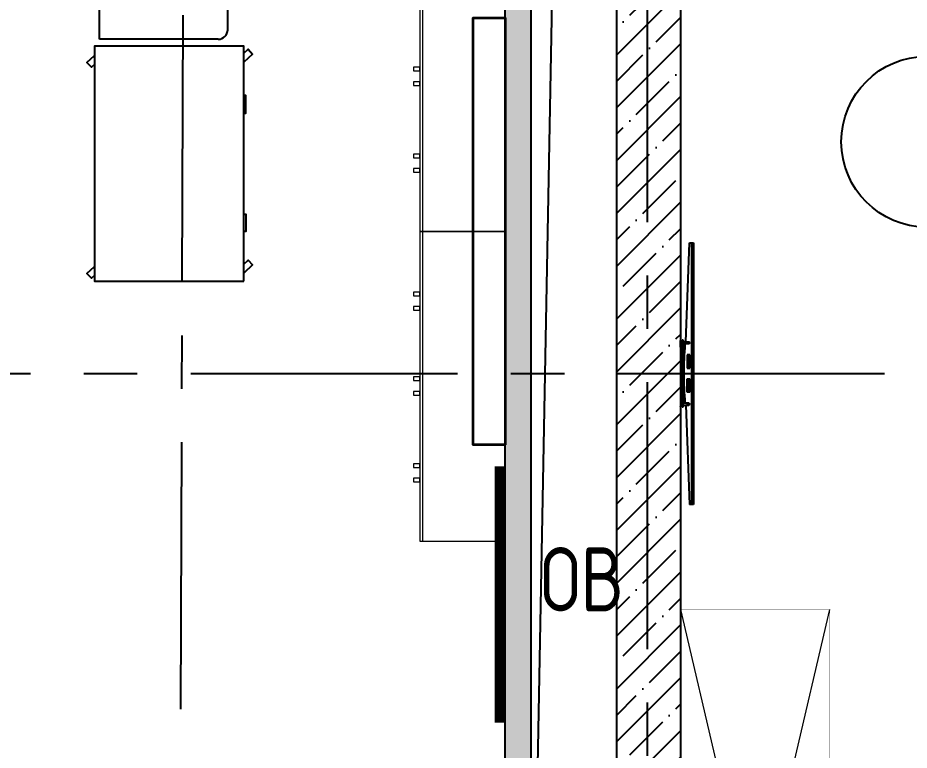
# Model space of a CAD drawing. Header units: millimetres. Extents: x -9318 to 9016603, y 0 to 838141.
# Drawn here: x 86459 to 90633, y 177329 to 180759 of the extents above; entities that cross this region are included whole.
import ezdxf
from ezdxf import colors
from ezdxf.entities.mleader import LeaderData, LeaderLine
from ezdxf.math import Vec2, Vec3

# ---------------------------------------------------------------- set-up
doc = ezdxf.new("R2010")
doc.units = ezdxf.units.MM
doc.linetypes.add('CENTER', pattern=[2, 1.25, -0.25, 0.25, -0.25])
doc.linetypes.add('HIDDEN', pattern=[6, 4, -2])
doc.layers.add('ТХ_мебель передв', color=250, linetype='Continuous', lineweight=13)
doc.layers.add('ТХ_ОСНОВНОЙ', color=103, linetype='Continuous', lineweight=25)
doc.styles.add('ICOCPEUR', font='isocpeur.ttf')
doc.styles.add('ISOCPEUR', font='isocpeur.ttf', dxfattribs={"width": 0.7})

# ---------------------------------------------------------------- blocks, each defined once
blk = doc.blocks.new('_DotSmall')
at = {"color": 8, "linetype": 'ByBlock', "const_width": 0.5}
blk.add_lwpolyline([(-0.0625, 0, 1), (0.0625, 0, 1)], format="xyb", close=True, dxfattribs=at)
blk = doc.blocks.new('стол угловой 1200х1400')
at = {"color": 8, "extrusion": (-6.20986e-05, 0.000470696, 1)}
for p, q in [((-20568.3, 33327.6, -393.6), (-20014.8, 33327.8, -393.6)), ((-20568, 32127.6, -393), (-20568.3, 33327.6, -393.6)), ((-19969.8, 32984.7, -393.4), (-19969.8, 33284.7, -393.5)), ((-19213.1, 32728, -393.2), (-19472.2, 32727.9, -393.2)), ((-19168.1, 32683, -393.2), (-19168, 32128, -392.9)), ((-19168, 32128, -392.9), (-20568, 32127.6, -393))]:
    blk.add_line(p, q, dxfattribs=at)
at = {"color": 8, "linetype": 'HIDDEN', "ltscale": 0.1}
blk.add_lwpolyline([(-20475.6, 33232.1), (-20075.6, 33232.2), (-20075.5, 32832.2), (-20475.5, 32832.1)], close=True, dxfattribs=at)
at = {"color": 8, "extrusion": (-6.20986e-05, 0.000470696, 1), "elevation": -376.6}
blk.add_lwpolyline([(-19472.3, 32728.1), (-19556.8, 32709)], dxfattribs=at)
at = {"color": 8, "extrusion": (-6.20986e-05, 0.000470696, 1)}
for centre, radius, start, end in [((-20014.8, 33283, -376.6), 45, 2.4817, 90.0151), ((-19697, 32975.5, -376.6), 272.9, 178.0222, 227.3755), ((-19635.3, 33157.4, -376.6), 455.2, 237.2104, 279.9393), ((-19213.1, 32683.2, -376.6), 45, 0.0151, 90.0151)]:
    blk.add_arc(centre, radius, start, end, dxfattribs=at)
blk = doc.blocks.new('тумба 1450х400х750')
at = {"color": 8, "lineweight": 15, "ltscale": 100}
blk.add_line((-12776, 30271.1), (-14226, 30271.1), dxfattribs=at)
for points in [[(-13948.9, 30283.1), (-13931.6, 30283.1), (-13931.6, 30313.3), (-13948.9, 30313.3)], [(-13881.3, 30283.1), (-13863.9, 30283.1), (-13863.9, 30313.3), (-13881.3, 30313.3)], [(-13541.9, 30283.1), (-13524.5, 30283.1), (-13524.5, 30313.3), (-13541.9, 30313.3)], [(-13474.2, 30283.1), (-13456.9, 30283.1), (-13456.9, 30313.3), (-13474.2, 30313.3)], [(-13145, 30283.1), (-13127.6, 30283.1), (-13127.6, 30313.3), (-13145, 30313.3)], [(-13077.3, 30283.1), (-13060, 30283.1), (-13060, 30313.3), (-13077.3, 30313.3)], [(-12776, 29883.1), (-12776, 30283.1), (-14226, 30283.1), (-14226, 29883.1)]]:
    blk.add_lwpolyline(points, close=True, dxfattribs=at)
blk = doc.blocks.new('стол игровой 1100х700')
at = {"color": 8}
for points in [[(-13200.3, -57970.8), (-13213, -57957.3), (-13190.7, -57936.2), (-13158, -57970.8)], [(-12212, -57970.8), (-12224.8, -57957.3), (-12202.5, -57936.2), (-12169.8, -57970.8)], [(-13226.6, -58632.2), (-13228.2, -58630.5), (-13226.6, -58628.9)], [(-13147.9, -58670.8), (-13129.2, -58690.6), (-13151.5, -58711.7), (-13190.1, -58670.8)], [(-12913.3, -58670.8), (-12913.3, -58679.8), (-12995.1, -58679.8), (-12995.1, -58670.8)], [(-12439.8, -58670.8), (-12439.8, -58679.8), (-12358, -58679.8), (-12358, -58670.8)], [(-12159.6, -58670.8), (-12141, -58690.6), (-12163.3, -58711.7), (-12201.9, -58670.8)]]:
    blk.add_lwpolyline(points, dxfattribs=at)
blk.add_lwpolyline([(-13226.6, -58670.8), (-12126.6, -58670.8), (-12126.6, -57970.8), (-13226.6, -57970.8)], close=True, dxfattribs=at)
blk = doc.blocks.new('шк. информатор')
at = {"layer": 'ТХ_ОСНОВНОЙ', "color": 8}
for p, q in [((13544.5, 20288.8), (13561.3, 20753.3)), ((13561.3, 20753.3), (13581.4, 20753.2)), ((13571.4, 20753.3), (13571.4, 19527.5)), ((13581.4, 20753.2), (13581.4, 19527.5)), ((13524.2, 20296.5), (13519.7, 20296.5)), ((13519.7, 20296.5), (13519.7, 19984.4)), ((13524.2, 20284.3), (13524.2, 20296.5)), ((13532.5, 20296.5), (13528, 20296.5)), ((13528, 20284.3), (13528, 20296.5)), ((13532.5, 19984.4), (13532.5, 20296.5)), ((13532.5, 20288.8), (13556.5, 20288.8)), ((13556.5, 20278.8), (13532.5, 20278.8)), ((13551.2, 20227.4), (13551.2, 20164.8)), ((13563.7, 20227.4), (13551.2, 20227.4)), ((13553.7, 20227.4), (13553.7, 20164.8)), ((13556.2, 20227.4), (13556.2, 20164.8)), ((13558.7, 20227.4), (13558.7, 20164.8)), ((13561.2, 20227.4), (13561.2, 20164.8)), ((13563.7, 20227.4), (13563.7, 20164.8)), ((13551.2, 20164.8), (13563.7, 20164.8)), ((13551.2, 20053.5), (13551.2, 20116.1)), ((13551.2, 20116.1), (13563.7, 20116.1)), ((13553.7, 20053.5), (13553.7, 20116.1)), ((13556.2, 20053.5), (13556.2, 20116.1)), ((13558.7, 20053.5), (13558.7, 20116.1)), ((13561.2, 20053.5), (13561.2, 20116.1)), ((13563.7, 20053.5), (13563.7, 20116.1)), ((13563.7, 20053.5), (13551.2, 20053.5)), ((13556.5, 20002.1), (13532.5, 20002.1)), ((13519.7, 19984.4), (13524.2, 19984.4)), ((13524.2, 19984.4), (13519.7, 19984.4)), ((13528, 19996.6), (13528, 19984.4)), ((13528, 19984.4), (13532.5, 19984.4)), ((13532.5, 19984.4), (13528, 19984.4)), ((13532.5, 19992.1), (13556.5, 19992.1)), ((13532.5, 19992.1), (13556.5, 19992.1)), ((13544.5, 19992.1), (13561.3, 19527.5)), ((13581.4, 19527.5), (13561.3, 19527.5))]:
    blk.add_line(p, q, dxfattribs=at)
for points in [[(13528.3, 19986.7), (13519.9, 20294.1)], [(13532.3, 19986.7), (13523.9, 20294.1)], [(13528.3, 20294.2), (13526.1, 20214.1)], [(13532.3, 20294.2), (13528.8, 20115.9)], [(13524.1, 20140.4), (13519.9, 19986.8)], [(13526.1, 20066.8), (13523.9, 19986.8)], [(13524.2, 19984.4), (13524.2, 19996.6)]]:
    blk.add_lwpolyline(points, dxfattribs=at)
for points in [[(13556.5, 20288.8, -1.032034), (13556.5, 20278.8)], [(13556.5, 19992.1, 1.032034), (13556.5, 20002.1)]]:
    blk.add_lwpolyline(points, format="xyb", dxfattribs=at)
for centre, radius in [((13521.9, 20294.2), 2), ((13530.3, 20294.2), 2), ((13556.7, 20283.8), 5), ((13526.2, 20140.4), 2.62), ((13526.2, 20140.4), 2), ((13556.7, 19997.1), 5), ((13521.9, 19986.7), 2), ((13521.9, 19986.7), 2), ((13530.3, 19986.7), 2), ((13530.3, 19986.7), 2)]:
    blk.add_circle(centre, radius, dxfattribs=at)
at = {"layer": 'ТХ_ОСНОВНОЙ', "color": 8, "extrusion": (0, 0, -1)}
for major_axis, start_param, end_param in [((-1285.4, 1285.4), -0.785398, -0.709205), ((-1285.4, -1285.4), 0.709205, 0.785398)]:
    blk.add_ellipse((15354.9, 20140.4), major_axis=major_axis, ratio=1, start_param=start_param, end_param=end_param, dxfattribs=at)
blk = doc.blocks.new('У016')
at = {"layer": 'ТХ_мебель передв', "color": 8, "lineweight": 0, "ltscale": 100, "transparency": 33554687}
for p, q in [((-49562.5, 37416.5), (-49212.5, 35916.5)), ((-49212.5, 35916.5), (-48862.5, 37416.5))]:
    blk.add_line(p, q, dxfattribs=at)
at = {"layer": 'ТХ_мебель передв', "color": 8, "lineweight": 0, "ltscale": 100, "transparency": 33554687, "const_width": 1}
blk.add_lwpolyline([(-49562.5, 37416.5), (-49562.5, 35916.5), (-48862.5, 35916.5), (-48862.5, 37416.5)], close=True, dxfattribs=at)

msp = doc.modelspace()

# ---------------------------------------------------------------- hatches: boundary and pattern name
at = {"ltscale": 100}
h = msp.add_hatch(dxfattribs=at)
h.set_pattern_fill('AR-CONC', color=256, scale=30)
h.set_pattern_definition([(50, (275635.95, 96407.27), (215.17805, -18.82564), [22.5, -247.5]), (355, (275635.95, 96407.27), (-41.6254, 225.65764), [18, -198]), (100.45144, (275653.88, 96405.7), (173.55265, 206.832), [19.12206, -210.34263]), (46.1842, (275635.95, 96467.27), (320.1724, -49.6558), [33.75, -371.25]), (96.63564, (275662.63, 96463.14), (280.3986, 292.2356), [28.6831, -315.51413]), (351.18416, (275635.95, 96467.27), (280.3986, 292.2356), [27, -297]), (21, (275665.95, 96452.27), (179.07212, -120.78567), [22.5, -247.5]), (326, (275665.95, 96452.27), (72.9946, 217.54501), [18, -198]), (71.45144, (275680.87, 96442.2), (252.06671, 96.75935), [19.12206, -210.34263]), (37.5, (275635.95, 96407.274), (3.647957, 99.868156), [0, -195.6, 0, -201, 0, -198.75]), (7.5, (275635.95, 96407.27), (78.92086, 118.323514), [0, -114.6, 0, -191.1, 0, -75.75]), (327.5, (275569.05, 96407.274), (160.14673, -6.76646), [0, -75, 0, -234, 0, -310.5]), (317.5, (275539.05, 96407.27), (174.95585, 30.03149), [0, -97.5, 0, -155.4, 0, -220.5])])
h.paths.add_polyline_path([(88741.3, 182757.9), (88861.3, 182757.9), (88861.3, 175107.6), (88741.3, 175107.6)])
h = msp.add_hatch(dxfattribs=at)
h.set_pattern_fill('ANSI35', color=256, scale=700)
h.set_pattern_definition([(45, (-884940.71, 273547.5), (-123.743687, 123.743687), []), (45, (-884816.97, 273547.5), (-123.743687, 123.743687), [218.75, -43.75, 0, -43.75])])
h.paths.add_polyline_path([(89562.1, 182757.96), (89262.1, 182757.96), (89262.1, 174987.6), (89562.1, 174987.6)])

# ---------------------------------------------------------------- linework, layer by layer
at = {"linetype": 'CENTER', "ltscale": 1000}
for p, q in [((87402.03, 230770.43), (87212.03, 175038.08)), ((89407.1, 149801.69), (89407.1, 184109.16)), ((51268.34, 179092.96), (134865.51, 179092.96))]:
    msp.add_line(p, q, dxfattribs=at)
at = {"ltscale": 100}
for p, q in [((89262.1, 182757.96), (89262.1, 174987.6)), ((89562.1, 182757.96), (89562.1, 174987.6))]:
    msp.add_line(p, q, dxfattribs=at)
for points in [[(88741.3, 175107.6), (88741.3, 182757.9)], [(88861.3, 175507.6), (88993.88, 182587.65), (89262.1, 182757.96)], [(88861.3, 182757.9), (88861.3, 175107.6)]]:
    msp.add_lwpolyline(points, dxfattribs=at)
at = {"lineweight": 35}
msp.add_lwpolyline([(88741.29, 178758.38), (88591.3, 178758.38), (88591.3, 180758.38), (88741.29, 180758.38)], close=True, dxfattribs=at)
at = {"const_width": 50}
msp.add_lwpolyline([(88716.25, 178657.88), (88716.25, 177457.88)], dxfattribs=at)
at = {"ltscale": 0.1}
msp.add_circle((90715.54, 180178.56), 400, dxfattribs=at)

# ---------------------------------------------------------------- block references
for name, p, rotation in [('стол угловой 1200х1400', (54713.71, 161490.43, 393.03), 270), ('тумба 1450х400х750', (118624.47, 193984.39), 89.99999999999999), ('стол игровой 1100х700', (28846.22, 192752.77), 89.99999999999999), ('тумба 1450х400х750', (118624.47, 192533.89), 89.99999999999999)]:
    msp.add_blockref(name, p, dxfattribs=dict(rotation=rotation))
for name, p in [('шк. информатор', (76042.42, 158952.46)), ('У016', (139124.6, 140571.1))]:
    msp.add_blockref(name, p)

# ---------------------------------------------------------------- texts
at = {"ltscale": 100, "insert": (89100.97, 178128.8), "char_height": 300, "attachment_point": 5, "line_spacing_factor": 0.7, "style": 'ICOCPEUR'}
msp.add_mtext('\\A1;{\\W0.8;ОВ}', dxfattribs=at)

# ---------------------------------------------------------------- leaders
ml = msp.add_multileader_mtext('Standard')
ml.set_content('+13,200', color=8, style='ISOCPEUR')
ml.set_leader_properties(color=8, linetype='Continuous', lineweight=-1)
ml.set_arrow_properties(name='DOTSMALL')
ml.build(insert=Vec2(0, 0))
ml.multileader.update_dxf_attribs({"has_text_frame": 1, "text_left_attachment_type": 4, "text_right_attachment_type": 4, "dogleg_length": 100, "arrow_head_size": 180})
ctx = ml.context
ctx.base_point, ctx.char_height, ctx.arrow_head_size, ctx.landing_gap_size, ctx.plane_origin = Vec3(93068.63, 826103.47), 250, 180, 50, Vec3(90907.41, 825512.23)
ctx.left_attachment, ctx.right_attachment = 4, 4
notes = []
notes.append((ctx, [(0, (0, 0, 0), (0, 0), (1, 0), 1, [])]))
ctx.mtext.insert, ctx.mtext.width, ctx.mtext.line_spacing_style, ctx.mtext.flow_direction = Vec3(93118.63, 826436.81), 852.697, 2, 5
ml = msp.add_multileader_mtext('Standard')
ml.set_content('+11,550', color=8, style='ISOCPEUR')
ml.set_leader_properties(color=8, linetype='Continuous', lineweight=-1)
ml.set_arrow_properties(name='DOTSMALL')
ml.build(insert=Vec2(0, 0))
ml.multileader.update_dxf_attribs({"has_text_frame": 1, "text_left_attachment_type": 4, "text_right_attachment_type": 4, "dogleg_length": 100, "arrow_head_size": 180})
ctx = ml.context
ctx.base_point, ctx.char_height, ctx.arrow_head_size, ctx.landing_gap_size, ctx.plane_origin = Vec3(88068.63, 825358.47), 250, 180, 50, Vec3(85907.41, 824767.23)
ctx.left_attachment, ctx.right_attachment = 4, 4
notes.append((ctx, [(0, (0, 0, 0), (0, 0), (1, 0), 1, [])]))
ctx.mtext.insert, ctx.mtext.width, ctx.mtext.line_spacing_style, ctx.mtext.flow_direction = Vec3(88118.63, 825691.81), 852.697, 2, 5
ml = msp.add_multileader_mtext('Standard')
ml.set_content('+13,700', color=8, style='ISOCPEUR')
ml.set_leader_properties(color=8, linetype='Continuous', lineweight=-1)
ml.set_arrow_properties(name='DOTSMALL')
ml.build(insert=Vec2(0, 0))
ml.multileader.update_dxf_attribs({"has_text_frame": 1, "text_left_attachment_type": 4, "text_right_attachment_type": 4, "dogleg_length": 100, "arrow_head_size": 180})
ctx = ml.context
ctx.base_point, ctx.char_height, ctx.arrow_head_size, ctx.landing_gap_size, ctx.plane_origin = Vec3(118053.07, 658154.33), 250, 180, 50, Vec3(117803.7, 657493.51)
ctx.left_attachment, ctx.right_attachment = 4, 4
notes.append((ctx, [(0, (0, 0, 0), (0, 0), (1, 0), 1, [])]))
ctx.mtext.insert, ctx.mtext.width, ctx.mtext.line_spacing_style, ctx.mtext.flow_direction = Vec3(118103.07, 658487.66), 852.697, 2, 5
ml = msp.add_multileader_mtext('Standard')
ml.set_content('+15,850', color=8, style='ISOCPEUR')
ml.set_leader_properties(color=8, linetype='Continuous', lineweight=-1)
ml.set_arrow_properties(name='DOTSMALL')
ml.build(insert=Vec2(0, 0))
ml.multileader.update_dxf_attribs({"has_text_frame": 1, "text_left_attachment_type": 4, "text_right_attachment_type": 4, "dogleg_length": 100, "arrow_head_size": 180})
ctx = ml.context
ctx.base_point, ctx.char_height, ctx.arrow_head_size, ctx.landing_gap_size, ctx.plane_origin = Vec3(116043.29, 652621.27), 250, 180, 50, Vec3(116522.41, 649668.82)
ctx.left_attachment, ctx.right_attachment = 4, 4
notes.append((ctx, [(0, (0, 0, 0), (0, 0), (1, 0), 1, [])]))
ctx.mtext.insert, ctx.mtext.width, ctx.mtext.line_spacing_style, ctx.mtext.flow_direction = Vec3(116093.29, 652954.61), 852.697, 2, 5
ml = msp.add_multileader_mtext('Standard')
ml.set_content('+9,800', color=8, style='ISOCPEUR')
ml.set_leader_properties(color=8, linetype='Continuous', lineweight=-1)
ml.set_arrow_properties(name='DOTSMALL')
ml.build(insert=Vec2(0, 0))
ml.multileader.update_dxf_attribs({"has_text_frame": 1, "text_left_attachment_type": 4, "text_right_attachment_type": 4, "dogleg_length": 100, "arrow_head_size": 180})
ctx = ml.context
ctx.base_point, ctx.char_height, ctx.arrow_head_size, ctx.landing_gap_size, ctx.plane_origin = Vec3(118053.07, 538154.33), 250, 180, 50, Vec3(117803.7, 537493.51)
ctx.left_attachment, ctx.right_attachment = 4, 4
notes.append((ctx, [(0, (0, 0, 0), (0, 0), (1, 0), 1, [])]))
ctx.mtext.insert, ctx.mtext.width, ctx.mtext.line_spacing_style, ctx.mtext.flow_direction = Vec3(118103.07, 538487.66), 852.697, 2, 5
ml = msp.add_multileader_mtext('Standard')
ml.set_content('+11,750', color=8, style='ISOCPEUR')
ml.set_leader_properties(color=8, linetype='Continuous', lineweight=-1)
ml.set_arrow_properties(name='DOTSMALL')
ml.build(insert=Vec2(0, 0))
ml.multileader.update_dxf_attribs({"has_text_frame": 1, "text_left_attachment_type": 4, "text_right_attachment_type": 4, "dogleg_length": 100, "arrow_head_size": 180})
ctx = ml.context
ctx.base_point, ctx.char_height, ctx.arrow_head_size, ctx.landing_gap_size, ctx.plane_origin = Vec3(116043.29, 532621.27), 250, 180, 50, Vec3(116522.41, 529668.82)
ctx.left_attachment, ctx.right_attachment = 4, 4
notes.append((ctx, [(0, (0, 0, 0), (0, 0), (1, 0), 1, [])]))
ctx.mtext.insert, ctx.mtext.width, ctx.mtext.line_spacing_style, ctx.mtext.flow_direction = Vec3(116093.29, 532954.61), 852.697, 2, 5
for ctx, leaders in notes:
    for number, flags, end, landing, length, lines in leaders:
        leader = LeaderData()
        leader.index, (leader.has_last_leader_line, leader.has_dogleg_vector, leader.attachment_direction) = number, flags
        leader.last_leader_point, leader.dogleg_vector, leader.dogleg_length = Vec3(end), Vec3(landing), length
        for number, points, colour, breaks in lines:
            line = LeaderLine()
            line.index, line.vertices, line.color, line.breaks = number, Vec3.list(points), colors.encode_raw_color(colour), breaks
            leader.lines.append(line)
        ctx.leaders.append(leader)

doc.saveas('drawing.dxf')
